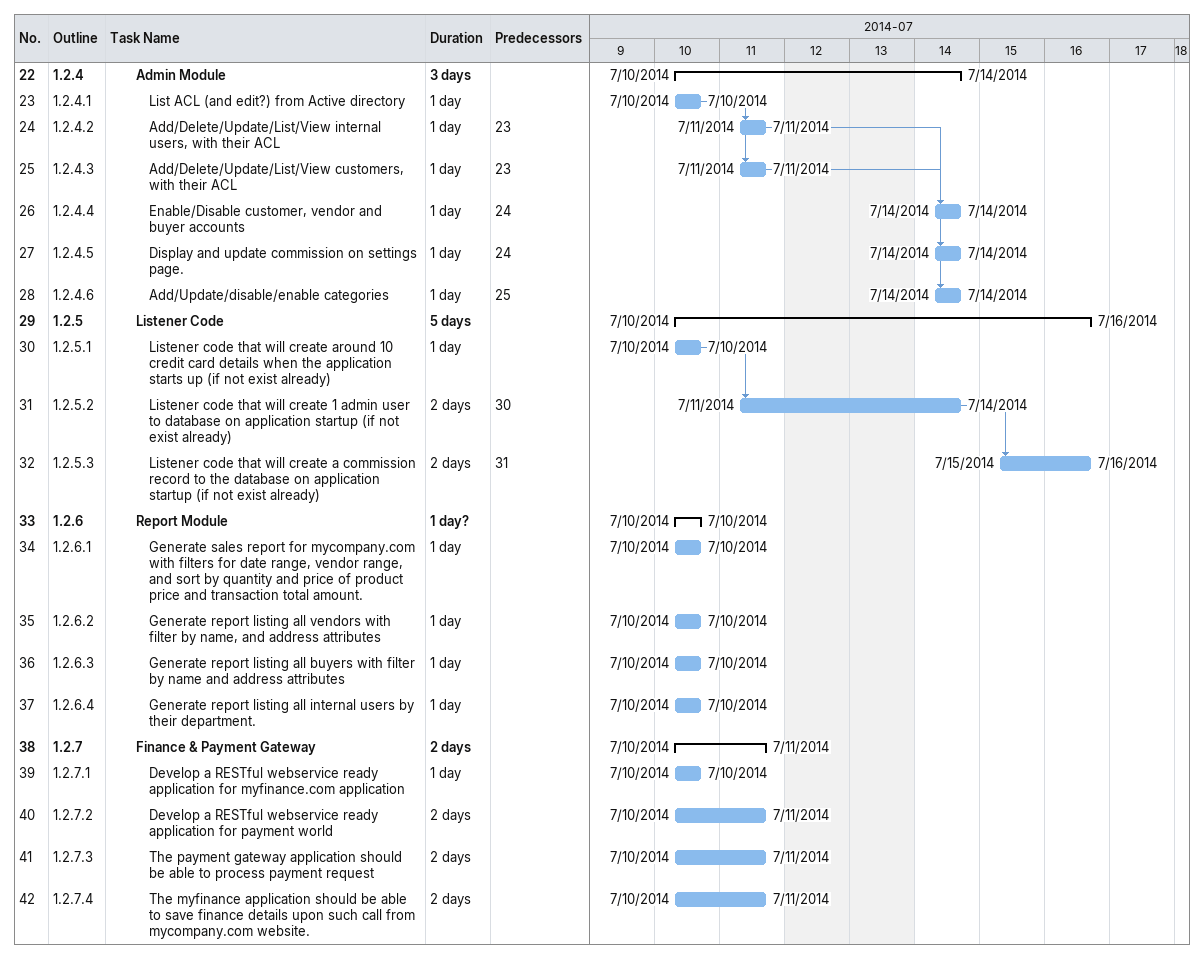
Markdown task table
| ID | WBS | Task | Duration | Start | Finish | Predecessors |
|---|---|---|---|---|---|---|
| 22 | 1.2.4 | **Admin Module** | 3d | 2014-07-10 | 2014-07-14 |  |
| 23 | 1.2.4.1 | List ACL (and edit?) from Active directory | 1d | 2014-07-10 | 2014-07-10 |  |
| 24 | 1.2.4.2 | Add/Delete/Update/List/View internal users, with their ACL | 1d | 2014-07-11 | 2014-07-11 | 23 |
| 25 | 1.2.4.3 | Add/Delete/Update/List/View customers, with their ACL | 1d | 2014-07-11 | 2014-07-11 | 23 |
| 26 | 1.2.4.4 | Enable/Disable customer, vendor and buyer accounts | 1d | 2014-07-14 | 2014-07-14 | 24 |
| 27 | 1.2.4.5 | Display and update commission on settings page. | 1d | 2014-07-14 | 2014-07-14 | 24 |
| 28 | 1.2.4.6 | Add/Update/disable/enable categories | 1d | 2014-07-14 | 2014-07-14 | 25 |
| 29 | 1.2.5 | **Listener Code** | 5d | 2014-07-10 | 2014-07-16 |  |
| 30 | 1.2.5.1 | Listener code that will create around 10 credit card details when the application starts up (if not exist already) | 1d | 2014-07-10 | 2014-07-10 |  |
| 31 | 1.2.5.2 | Listener code that will create 1 admin user to database on application startup (if not exist already) | 2d | 2014-07-11 | 2014-07-14 | 30 |
| 32 | 1.2.5.3 | Listener code that will create a commission record to the database on application startup (if not exist already) | 2d | 2014-07-15 | 2014-07-16 | 31 |
| 33 | 1.2.6 | **Report Module** | 1d? | 2014-07-10 | 2014-07-10 |  |
| 34 | 1.2.6.1 | Generate sales report for mycompany.com with filters for date range, vendor range, and sort by quantity and price of product price and transaction total amount. | 1d | 2014-07-10 | 2014-07-10 |  |
| 35 | 1.2.6.2 | Generate report listing all vendors with filter by name, and address attributes | 1d | 2014-07-10 | 2014-07-10 |  |
| 36 | 1.2.6.3 | Generate report listing all buyers with filter by name and address attributes | 1d | 2014-07-10 | 2014-07-10 |  |
| 37 | 1.2.6.4 | Generate report listing all internal users by their department. | 1d | 2014-07-10 | 2014-07-10 |  |
| 38 | 1.2.7 | **Finance & Payment Gateway** | 2d | 2014-07-10 | 2014-07-11 |  |
| 39 | 1.2.7.1 | Develop a RESTful webservice ready application for myfinance.com application | 1d | 2014-07-10 | 2014-07-10 |  |
| 40 | 1.2.7.2 | Develop a RESTful webservice ready application for payment world | 2d | 2014-07-10 | 2014-07-11 |  |
| 41 | 1.2.7.3 | The payment gateway application should be able to process payment request | 2d | 2014-07-10 | 2014-07-11 |  |
| 42 | 1.2.7.4 | The myfinance application should be able to save finance details upon such call from mycompany.com website. | 2d | 2014-07-10 | 2014-07-11 |  |
